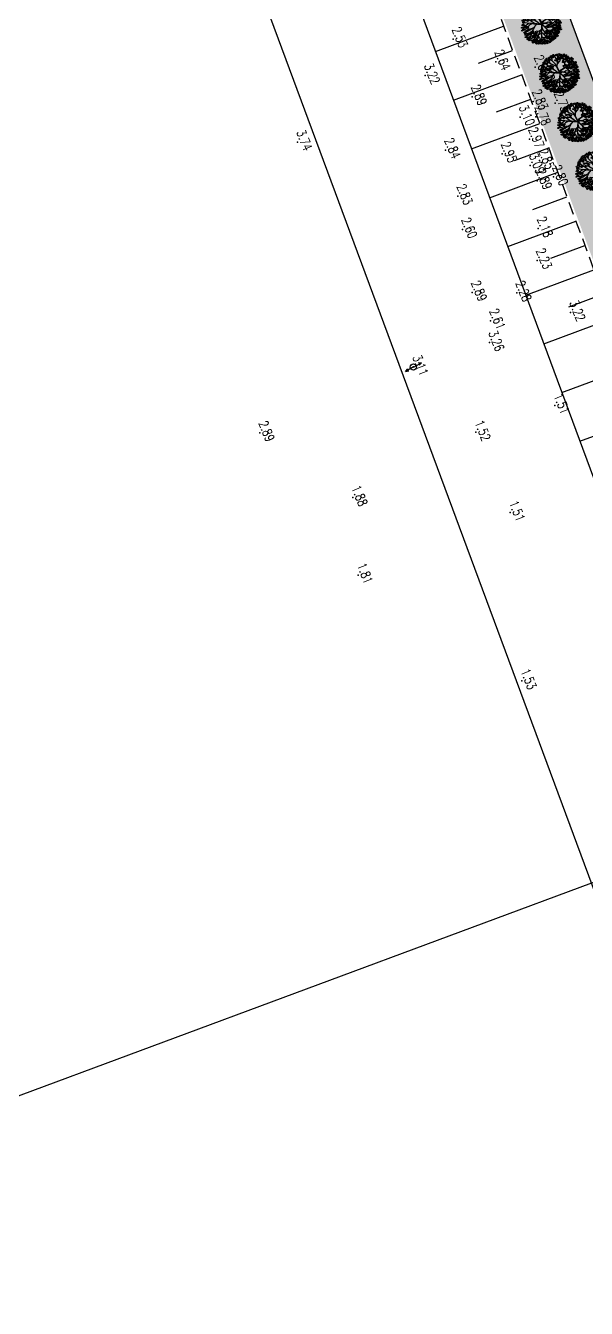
# Model space of a CAD drawing. Header units: millimetres. Extents: x 405522 to 410309, y 2303080 to 2310223.
# Drawn here: x 406852 to 406960, y 2306198.2 to 2306444.9 of the extents above; entities that cross this region are included whole.
import ezdxf
from ezdxf.enums import TextEntityAlignment as Align
from ezdxf.xclip import XClip

# ---------------------------------------------------------------- set-up
doc = ezdxf.new("R2010")
doc.units = ezdxf.units.MM
doc.header["$LTSCALE"] = 10
doc.header["$MEASUREMENT"] = 0
doc.header["$XCLIPFRAME"] = 0
doc.linetypes.add('HIDDEN', pattern=[0.375, 0.25, -0.125])
doc.layers.get('Defpoints').update_dxf_attribs({"linetype": 'CONTINUOUS'})
for name, color, linetype in [('10', 3, 'CONTINUOUS'), ('caodo', 7, 'CONTINUOUS'), ('Cay', 86, 'CONTINUOUS'), ('CAYCO', 86, 'CONTINUOUS'), ('co', 84, 'CONTINUOUS'), ('DIM', 4, 'CONTINUOUS'), ('Hatch', 8, 'CONTINUOUS'), ('Main', 3, 'CONTINUOUS'), ('mois', 3, 'CONTINUOUS'), ('Other', 9, 'CONTINUOUS')]:
    doc.layers.add(name, color=color, linetype=linetype)
doc.styles.add('Dien', font='simplex.shx', dxfattribs={"width": 0.75})
doc.styles.add('TextH', font='vntimeh.shx', dxfattribs={"width": 0.75})
doc.styles.add('txt', font='romans.shx', dxfattribs={"height": 0.2})
doc.dimstyles.new('D2', dxfattribs={"dimscale": 2, "dimtxt": 1.8, "dimasz": 1.5, "dimexe": 1.5, "dimexo": 2, "dimgap": 1, "dimtad": 1, "dimdec": 1, "dimdsep": 46, "dimtxsty": 'TextH', "dimcen": 2.5, "dimclrd": 4, "dimclre": 4, "dimclrt": 7, "dimadec": 1, "dimazin": 2, "dimtfac": 1, "dimtdec": 1, "dimtmove": 1, "dimatfit": 0, "dimfxl": 0.25, "dimtolj": 1, "dimtzin": 0, "dimlwd": -1, "dimlwe": -1, "dimarcsym": 0})
doc.dimstyles.new('D6.7', dxfattribs={"dimscale": 6.7, "dimtxt": 1.5, "dimasz": 2, "dimexe": 1.5, "dimexo": 0.5, "dimgap": 1, "dimtad": 1, "dimdec": 0, "dimdsep": 46, "dimtxsty": 'Dien', "dimcen": 1, "dimclrd": 256, "dimclre": 256, "dimclrt": 7, "dimaunit": 1, "dimadec": 3, "dimazin": 0, "dimtfac": 1, "dimtdec": 0, "dimtmove": 1, "dimatfit": 0, "dimfxl": 1, "dimtolj": 1, "dimtzin": 0, "dimlwe": -1, "dimarcsym": 0})
pattern_1 = [(21.91894, (407717.7514, 2306586.61675), (0.392033, 0.91995117), [0.1875, -1.2267136]), (336.91894, (407717.7514, 2306586.6167), (0.392033, 0.9199512), [0.1875, -0.8125]), (66.91894, (407717.7514, 2306586.6167), (-0.9199512, 0.392033), [0.1875, -0.8125])]

# ---------------------------------------------------------------- blocks, each defined once
blk = doc.blocks.new('*D26')
at = {"layer": 'Defpoints', "color": 0, "linetype": 'Continuous'}
for p in [(406742.66, 2306987.54), (407088.98, 2306054.36), (407050.04, 2306039.91)]:
    blk.add_point(p, dxfattribs=at)
at = {"layer": 'DIM'}
for p, q in [((406739.52, 2306986.38), (406694.3, 2306969.59)), ((407085.84, 2306053.2), (407040.61, 2306036.41))]:
    blk.add_line(p, q, dxfattribs=at)
at = {"layer": 'DIM', "linetype": 'Continuous', "lineweight": -2}
blk.add_line((406708.38, 2306960.53), (407045.37, 2306052.47), dxfattribs=at)
at = {"layer": 'DIM', "linetype": 'Continuous'}
for points in [[(406710.47, 2306961.3), (406706.29, 2306959.75), (406703.72, 2306973.09)], [(407047.47, 2306053.25), (407043.28, 2306051.7), (407050.04, 2306039.91)]]:
    blk.add_solid(points, dxfattribs=at)
at = {"layer": 'DIM', "color": 7, "linetype": 'Continuous', "insert": (406887.87, 2306510.58), "char_height": 10.05, "attachment_point": 5, "rotation": 290.3607, "style": 'Dien'}
blk.add_mtext('\\A1;995', dxfattribs=at)
blk = doc.blocks.new('43')
at = {"layer": 'CAYCO', "color": 98}
for points in [[(-2.55, 3.65), (-3.24, 3.66), (-3.68, 4.06)], [(-3.27, 3.66), (-3.18, 4.06), (-3.23, 4.39)], [(-2.64, 4.16), (-3.16, 4.5)], [(0.04, -0.02), (-0.86, 0.37), (-2.64, 3.15), (-2.7, 5.04)], [(-1.77, 3.52), (-2.58, 4.67), (-2.63, 4.75)], [(-1.87, 2.02), (-1.76, 2.46), (-1.81, 3.95), (-2.01, 4.53), (-2.16, 5.15)], [(-1.2, 4.66), (-1.86, 4.94), (-2.03, 5.12)], [(0.42, 4.1), (-1.21, 4.7), (-1.68, 5.39)], [(-0.67, 4.45), (-0.52, 5.24), (-0.7, 5.57)], [(-0.13, 4.34), (-0.66, 4.14)], [(1.16, 1.16), (0.75, 3.27), (-0.35, 5.71)], [(-0.05, -0.04), (2.4, 2.26), (2.32, 4.25), (1.64, 5.8)], [(2.3, 4.23), (1.65, 4.57), (1.19, 4.93), (0.32, 5.38), (0.29, 5.53)], [(0.88, 2.85), (1.11, 3.69), (1.09, 4.44), (0.91, 5.18), (0.88, 5.42)], [(1.44, 4.8), (1.38, 5.29), (1.18, 5.59)], [(2.1, 4.65), (2.44, 5.05)], [(2.36, 2.86), (3.27, 4.48), (3.54, 4.71)], [(2.56, 3.22), (4.46, 3.93)], [(3.17, 4.26), (2.81, 4.95)], [(3.06, 3.95), (3.48, 4.14), (3.77, 4.24)], [(-4.46, -0.65), (-4.68, -0.63), (-5.74, 0.23)], [(-2.63, 1.53), (-4.36, 1.12), (-5.66, 0.7)], [(-4.56, 0.55), (-4.93, 0.4), (-5.65, 0.38)], [(-2.77, -0.76), (-3.58, 0.01), (-4.2, 0.23), (-4.88, 0.85), (-5.45, 1.28)], [(-4.51, 1.76), (-4.85, 1.64), (-5.28, 1.6)], [(-4.83, 1.65), (-5.19, 2)], [(-4.03, 1.2), (-4.47, 1.74), (-4.9, 1.97), (-5.07, 2.28)], [(-4.04, 2.28), (-4.29, 2.16), (-4.66, 2.28), (-5, 2.39)], [(-0.01, 0), (-2.64, -1.37), (-4.76, -3.4)], [(-1.36, 1.16), (-3.41, 1.75), (-4.58, 2.87)], [(-2.91, 3.09), (-3.35, 3.07), (-4.07, 3.21), (-4.52, 3.35)], [(-3.86, 2.86), (-4.39, 3.1)], [(-3.68, 2.12), (-3.69, 2.68), (-4.13, 3.2), (-4.33, 3.37)], [(-2.17, 2.46), (-3.54, 3.53), (-4.32, 3.84)], [(-1.76, 2.51), (-1.47, 2.76)], [(-1.63, 1.54), (-1.46, 2.01)], [(-0.23, 1.03), (-0.65, 1.92), (-0.6, 2.43)], [(0.02, 0.04), (-0.29, 0.72), (-0.16, 1.36), (0.01, 1.98), (-0.03, 2.47)], [(-0.01, 0), (2.83, -0.34), (4.73, -4)], [(0.92, 2.37), (0.43, 3.22)], [(0.67, 0.64), (0.75, 1.15), (0.56, 1.35), (0.55, 1.53)], [(0.9, -0.11), (1.77, 0.22), (2.04, 0.57), (2.56, 1.26)], [(1.28, 1.22), (1.91, 1.54)], [(1.81, 1.8), (1.9, 2.79), (1.85, 3.14)], [(1.95, 1.85), (2.84, 2.3)], [(2.3, -0.28), (2.94, 0.44), (3.77, 1.14), (4.95, 3.12)], [(3.63, 1.42), (3.1, 1.51)], [(3.49, 3.61), (4.83, 3.5)], [(3.65, 0.99), (3.53, 1.99), (3.88, 2.64), (4.25, 3.42), (4.49, 3.73)], [(3.63, -0.2), (5.26, 1.25), (5.9, 1.51)], [(3.91, 1.17), (4.26, 1.47)], [(3.96, 2.69), (4.48, 2.88), (4.81, 3.21), (4.82, 3.28)], [(3.98, 0.07), (4.06, 0.27), (4.06, 0.58), (4.09, 0.89)], [(4.27, 2.05), (4.9, 2.29), (5.28, 2.54)], [(4.49, 0.53), (5.26, 0.69), (5.85, 0.61), (5.99, 0.68)], [(4.86, 0.94), (4.98, 1.22), (5.08, 1.71), (5.47, 2.18)], [(-1.58, -0.81), (-3.4, -0.75), (-5.77, -0.53)], [(-5.12, -0.62), (-5.42, -0.79), (-5.61, -0.93)], [(-4.75, -1.34), (-5.1, -1.46), (-5.36, -1.55), (-5.46, -1.67)], [(-4.92, -2.07), (-5.37, -1.9)], [(-3.87, -0.71), (-4.85, -1.41), (-5.11, -2.38)], [(-3.69, -2.37), (-4.15, -2.29), (-4.43, -2.42), (-5.1, -2.62)], [(-4.46, -0.65), (-4.68, -0.63)], [(-2.92, -2.94), (-3.34, -3.01), (-3.71, -3.16), (-4.23, -3.35), (-4.55, -3.49)], [(-3.81, -3.15), (-3.87, -3.42), (-3.9, -3.68), (-4.06, -3.93)], [(-1.99, -1.03), (-2.87, -2.93), (-3.82, -4.37)], [(-3.16, -3.37), (-3.13, -3.64), (-3.07, -4.01), (-3.17, -4.5), (-3.23, -4.89)], [(-0.19, -2.32), (-1.12, -3.51), (-2.43, -5.54)], [(-0.81, -1.64), (-1.6, -2.29), (-2.03, -2.57)], [(-0.04, -0.65), (-0.64, -1.37), (-1.29, -2.39), (-1.28, -3)], [(0.01, 0), (-0.47, -6.08)], [(-0.2, -2.73), (0.07, -3.56), (0.28, -3.83), (0.68, -4.28), (0.7, -4.81)], [(-0.13, -1.52), (1.21, -2.75), (2.78, -5.48)], [(0.44, -2.05), (1.57, -2.69), (2.5, -3.28), (3.09, -3.92), (3.8, -4.87)], [(1.16, -2.71), (1.41, -3.31), (1.45, -3.77)], [(1.74, -0.26), (2.15, -0.77), (2.24, -1.42), (2.16, -1.66), (2.31, -2.16), (3.34, -2.7)], [(1.98, -3.86), (1.76, -5.02), (1.87, -5.9)], [(1.83, -2.82), (2.15, -2.67), (2.5, -2.79), (2.7, -3.14)], [(2.09, -0.67), (3.26, -1.18)], [(2.2, -3.1), (2.48, -3.6), (2.73, -4.23), (2.83, -4.51), (2.89, -5.16), (2.95, -5.27)], [(2.28, -1.36), (2.43, -1.53), (2.83, -1.61), (3.02, -1.64), (3.26, -1.89), (3.3, -1.86)], [(2.56, -0.3), (6.08, -0.05)], [(2.65, -1.63), (2.62, -1.92), (2.76, -2.06)], [(2.75, -3.28), (3.22, -3.42), (3.44, -3.42)], [(2.77, -2.42), (2.82, -2.82), (2.83, -2.99)], [(3.27, -1.19), (4.36, -1.67), (5.76, -1.23)], [(3.45, -1.21), (3.96, -1.01)], [(3.65, -1.91), (4.07, -2.02)], [(3.75, -1.11), (4.04, -0.81), (4.44, -0.68), (4.76, -0.71)], [(3.83, -3.49), (4.19, -3.68), (4.36, -3.95), (4.53, -4.16)], [(3.84, -2.41), (3.87, -4.2), (4.06, -4.67)], [(4.34, -1.58), (5.45, -2.82)], [(4.6, -0.19), (4.95, -0.45), (5.38, -0.57), (5.85, -0.83)], [(4.77, -1.94), (4.78, -2.6), (5.01, -3.17)], [(4.94, -2.21), (5.17, -2.16), (5.66, -2.1), (5.74, -2.17)], [(-3.06, -4.19), (-2.87, -4.46), (-2.71, -4.83), (-2.74, -5.12)], [(-1.73, -4.49), (-2.64, -5.12)], [(-1.27, -4.82), (-1.49, -5.09), (-1.64, -5.38), (-1.8, -5.61)], [(-1.48, -4.09), (-1.31, -4.55), (-1.08, -5.34), (-1.15, -5.83)], [(-1.05, -5.33), (-0.79, -5.49), (-0.59, -5.82), (-0.54, -6.02)], [(-0.29, -4.01), (0.48, -5.13), (1.02, -6.1)], [(0.5, -5.02), (0.31, -5.38), (0.38, -5.67), (0.31, -5.88)], [(0.68, -5.48), (1.25, -5.62), (1.41, -5.92)], [(1.8, -4.92), (1.58, -5.32), (1.61, -5.81), (1.67, -5.96)], [(1.84, -4.57), (2.05, -4.8), (2.26, -5.15), (2.36, -5.54)], [(2.77, -4.4), (3.29, -4.62), (3.38, -4.98)], [(3.25, -4.16), (3.33, -4.52), (3.3, -4.9)]]:
    blk.add_lwpolyline(points, dxfattribs=at)
for points in [[(-2.61, -1.35), (-0.25, -0.04, 0.639731), (-0.25, 0.04, -0.028149), (-0.87, 0.31), (-2.1, 2.27)], [(-2.1, 2.27), (-0.83, 0.4), (-0.1, 0.11, 1.16279), (-0.09, 0.17), (-0.31, 0.64), (-0.24, 1.06)], [(-0.23, 1.03), (-0.27, 0.73), (0, 0.17, 0.55359), (0.09, 0.16), (1.96, 1.86), (0.14, 0.09, 0.626939), (0.16, 0.03), (2.61, -0.3)], [(-0.19, -2.54), (-0.05, -0.15, 0.782514), (-0.12, -0.13), (-2.59, -1.33)], [(-0.19, -2.62), (0.07, -0.16, -0.463396), (0.16, -0.1), (2.81, -0.31)]]:
    blk.add_lwpolyline(points, format="xyb", dxfattribs=at)
for centre, radius in [((-4.16, 3.98), 0.144), ((-3.56, 3.72), 0.215), ((-3.3, 4.11), 0.144), ((-3.12, 4.81), 0.215), ((-3.07, 4.37), 0.215), ((-2.67, 4.61), 0.215), ((-2.37, 3.83), 0.144), ((-2.22, 4.98), 0.215), ((-1.72, 5.28), 0.215), ((-1.62, 4.14), 0.144), ((-1.48, 4.47), 0.215), ((-1.06, 5.08), 0.144), ((-0.79, 4.14), 0.215), ((-0.79, 5.43), 0.215), ((-0.26, 4.88), 0.215), ((-0.3, 5.76), 0.144), ((0.2, 5.35), 0.144), ((0.21, 3.87), 0.144), ((0.3, 4.45), 0.144), ((0.4, 5.29), 0.215), ((0.64, 4.33), 0.144), ((0.66, 5.59), 0.144), ((0.73, 4.65), 0.215), ((1.12, 5.48), 0.215), ((1.34, 4.36), 0.144), ((1.66, 5.45), 0.215), ((1.62, 4.09), 0.144), ((1.7, 5.82), 0.144), ((1.94, 4.84), 0.215), ((1.99, 4.09), 0.144), ((2.53, 3.74), 0.215), ((2.49, 5.22), 0.144), ((2.6, 4.36), 0.215), ((2.74, 4.61), 0.144), ((2.84, 4.86), 0.215), ((3.07, 3.79), 0.215), ((3.46, 3.89), 0.144), ((3.86, 4.27), 0.215), ((-5.44, 0.39), 0.215), ((-5.15, 1.25), 0.215), ((-5.03, 0.46), 0.144), ((-4.54, 3.56), 0.144), ((-4.47, 2.74), 0.215), ((-4.41, 0.89), 0.215), ((-4.26, 3.22), 0.215), ((-4.17, 1.64), 0.144), ((-4.11, 3.59), 0.144), ((-3.81, 2.08), 0.215), ((-3.68, 1.06), 0.144), ((-3.61, 2.85), 0.144), ((-3.33, 2.48), 0.215), ((-3.29, 0.93), 0.144), ((-2.88, 2.81), 0.144), ((-2.36, 3.65), 0.215), ((-2.38, 1.74), 0.144), ((-2.28, 2.88), 0.215), ((-2.31, 2.16), 0.144), ((-2.09, 1.14), 0.144), ((-2.02, 1.87), 0.144), ((-1.71, 3.38), 0.144), ((-1.52, 3), 0.215), ((-1.43, 2.19), 0.215), ((-1.39, 3.63), 0.144), ((-1.22, 3.27), 0.144), ((-1.12, 2.4), 0.144), ((-0.52, 2.7), 0.215), ((-0.32, 3.54), 0.144), ((-0.24, 3.17), 0.144), ((0.01, 2.62), 0.215), ((0, 0), 0.0638), ((0.21, 2.14), 0.144), ((0.35, 3.42), 0.215), ((0.46, 1.91), 0.144), ((0.56, 2.24), 0.144), ((0.72, 1.75), 0.215), ((1.35, 3.58), 0.215), ((1.72, 3.21), 0.144), ((1.84, 3.58), 0.144), ((1.98, 3.17), 0.144), ((2.1, 1.4), 0.215), ((2.13, 2.7), 0.144), ((2.33, 1.66), 0.144), ((2.7, 0.98), 0.215), ((2.68, 1.34), 0.144), ((2.78, 1.92), 0.144), ((2.86, 2.52), 0.215), ((2.87, 1.6), 0.144), ((2.96, 2.22), 0.144), ((3.01, 1.39), 0.144), ((3.18, 2.77), 0.215), ((3.34, 2.36), 0.144), ((3.76, 3.1), 0.215), ((3.74, 1.36), 0.144), ((3.97, 1.98), 0.144), ((4.08, 1), 0.215), ((4.11, 3.29), 0.144), ((4.31, 2.68), 0.215), ((4.36, 1.53), 0.215), ((4.63, 3.42), 0.215), ((5.16, 1.65), 0.215), ((5.41, 1.1), 0.144), ((5.49, 2.2), 0.215), ((5.41, 0.36), 0.144), ((-5.46, -1.01), 0.215), ((-4.8, -2.21), 0.215), ((-4.77, -3), 0.215), ((-3.66, -0.89), 0.215), ((-2.1, -3.59), 0.215), ((-1.93, -2.23), 0.215), ((3.02, -3.85), 0.215), ((3.52, -2.69), 0.215), ((4.15, -2.18), 0.215), ((4.78, -2.56), 0.215), ((4.97, -3.19), 0.215), ((5.02, -0.76), 0.215), ((5.09, -1.63), 0.215), ((5.32, -0.96), 0.144), ((5.56, -2.05), 0.215), ((5.8, -0.7), 0.215), ((5.84, -1.77), 0.215), ((-3.62, -4.48), 0.215), ((-2.72, -4.89), 0.144), ((-1.77, -5.41), 0.215), ((-0.05, -5.64), 0.144), ((0.82, -4.2), 0.144), ((1.39, -4.28), 0.144), ((3.27, -4.58), 0.215)]:
    blk.add_circle(centre, radius, dxfattribs=at)
at = {"layer": 'CAYCO', "color": 50}
for centre, radius in [((3.62, 4.78), 0.144), ((4.41, 3.92), 0.144), ((-5.67, -0.13), 0.215), ((-5.6, 1.41), 0.144), ((-5.31, 2.01), 0.144), ((-4.9, 2.14), 0.215), ((-4.92, 2.49), 0.144), ((-4.45, 0.13), 0.144), ((4.85, 0.28), 0.144), ((4.99, 2.97), 0.215), ((5.21, 2.59), 0.215), ((5.78, 0.12), 0.215), ((5.81, 1.48), 0.215), ((5.88, 0.75), 0.215), ((5.95, -0.13), 0.215), ((-5.44, -1.94), 0.215), ((-5.09, -2.67), 0.215), ((-4.73, -0.18), 0.144), ((-4.57, -3.47), 0.144), ((-4.39, -4.02), 0.144), ((-4.24, -0.34), 0.215), ((-3.85, -3.34), 0.215), ((-3.87, -1.39), 0.144), ((-2.79, -4.01), 0.215), ((-2.21, -2.83), 0.215), ((-1.35, -3.16), 0.215), ((1.63, -3.9), 0.215), ((2.73, -3.24), 0.215), ((2.76, -2.13), 0.144), ((3.28, -1.95), 0.215), ((3.65, -3.54), 0.144), ((4.06, -1.23), 0.215), ((4.26, -4.1), 0.215), ((4.78, -3.98), 0.215), ((5.54, -2.82), 0.215), ((5.65, -1.31), 0.144), ((5.84, -1.16), 0.215), ((-4.09, -4.26), 0.215), ((-3.18, -4.9), 0.215), ((-2.66, -5.23), 0.144), ((-2.32, -5.49), 0.144), ((-1.19, -5.85), 0.215), ((-1.12, -4.39), 0.215), ((-0.74, -5.52), 0.215), ((0.16, -5.92), 0.215), ((0.74, -4.78), 0.144), ((0.9, -5.13), 0.144), ((0.97, -6.15), 0.144), ((1.1, -4.8), 0.144), ((1.59, -5.69), 0.215), ((1.85, -6.09), 0.144), ((2.49, -5.38), 0.215), ((3.16, -5.21), 0.144), ((3.88, -5.11), 0.144), ((4.06, -4.47), 0.215), ((4.53, -4.51), 0.144)]:
    blk.add_circle(centre, radius, dxfattribs=at)
blk = doc.blocks.new('20')
at = {"layer": 'caodo', "color": 8, "linetype": 'Continuous'}
for p in [(-673.21, -866.16, 0.21), (-665, -870.52, 0.32), (-678.58, -873.16, 0.9), (-657.39, -871.56, 0.34), (-655.98, -873.73, -0.23), (-669.53, -877.26, 0.57), (-657.76, -878.16, 0.51), (-653.54, -878.5, 0.41), (-660.31, -881.16, 0.78), (-657.26, -881.1, 0.46), (-658.5, -885.44, 0.65), (-703.17, -885.97, 1.42), (-674.64, -887.51, 0.52), (-663.75, -888.25, 0.63), (-658.37, -890.46, 0.77), (-656.54, -889.53, 0.53), (-653.89, -892.69, 0.48), (-656.99, -893.42, 0.57), (-672.29, -896.38, 0.51), (-671.4, -902.81, 0.28), (-656.83, -902.63, -0.14), (-657.01, -908.74, -0.09), (-669.51, -914.93, 0.57), (-660.95, -914.98, -0.04), (-666, -920.34, 0.29), (-650.57, -918.76, 0.9), (-666.2, -924.55, 0.94), (-680.8, -929.24, 0.79), (-653.62, -936.64, -0.81), (-710.43, -941.93, 0.57), (-668.83, -941.8, -0.8), (-692.53, -954.36, -0.44), (-662.21, -957.27, -0.81), (-691.49, -969.27, -0.51), (-659.97, -989.61, -0.79)]:
    blk.add_point(p, dxfattribs=at)
at = {"layer": 'caodo', "color": 8, "linetype": 'Continuous', "style": 'txt', "width": 0.75}
for s, p in [('2.53', (-672.71, -866.16, 0.21)), ('2.64', (-664.5, -870.52, 0.32)), ('3.22', (-678.08, -873.16, 0.9)), ('2.66', (-656.89, -871.56, 0.34)), ('2.09', (-655.48, -873.73, -0.23)), ('2.89', (-669.03, -877.26, 0.57)), ('2.83', (-657.26, -878.16, 0.51)), ('2.73', (-653.04, -878.5, 0.41)), ('3.10', (-659.81, -881.16, 0.78)), ('2.78', (-656.76, -881.1, 0.46)), ('2.97', (-658, -885.44, 0.65)), ('3.74', (-702.67, -885.97, 1.42)), ('2.84', (-674.14, -887.51, 0.52)), ('2.95', (-663.25, -888.25, 0.63)), ('3.09', (-657.87, -890.46, 0.77)), ('2.85', (-656.04, -889.53, 0.53)), ('2.80', (-653.39, -892.69, 0.48)), ('2.89', (-656.49, -893.42, 0.57)), ('2.83', (-671.79, -896.38, 0.51)), ('2.60', (-670.9, -902.81, 0.28)), ('2.18', (-656.33, -902.63, -0.14)), ('2.23', (-656.51, -908.74, -0.09)), ('2.89', (-669.01, -914.93, 0.57)), ('2.28', (-660.45, -914.98, -0.04)), ('3.22', (-650.07, -918.76, 0.9)), ('2.61', (-665.5, -920.34, 0.29)), ('3.26', (-665.7, -924.55, 0.94)), ('3.11', (-680.3, -929.24, 0.79)), ('1.51', (-653.12, -936.64, -0.81)), ('2.89', (-709.93, -941.93, 0.57)), ('1.52', (-668.33, -941.8, -0.8)), ('1.88', (-692.03, -954.36, -0.44)), ('1.51', (-661.71, -957.27, -0.81)), ('1.81', (-690.99, -969.27, -0.51)), ('1.53', (-659.47, -989.61, -0.79))]:
    blk.add_text(s, height=1.8, rotation=292, dxfattribs=at).set_placement(p, align=Align.CENTER)
blk = doc.blocks.new('*D52')
at = {"layer": 'Defpoints', "color": 0, "linetype": 'Continuous'}
for p in [(406999.91, 2306294.38), (406820.97, 2306227.97), (407088.98, 2306054.36)]:
    blk.add_point(p, dxfattribs=at)
at = {"layer": 'Hatch', "color": 4, "linetype": 'Continuous'}
for p, q in [((406996.16, 2306292.99), (406818.15, 2306226.93)), ((406909, 2305990.77), (406822.01, 2306225.16)), ((407085.23, 2306052.97), (406907.23, 2305986.91))]:
    blk.add_line(p, q, dxfattribs=at)
for points in [[(406822.48, 2306225.34), (406821.54, 2306224.99), (406820.97, 2306227.97)], [(406909.47, 2305990.94), (406908.53, 2305990.6), (406910.04, 2305987.96)]]:
    blk.add_solid(points, dxfattribs=at)
at = {"layer": 'Hatch', "color": 7, "linetype": 'Continuous', "insert": (406869.07, 2306109.29), "char_height": 3.6, "attachment_point": 5, "rotation": 290.3607, "style": 'TextH'}
blk.add_mtext('\\A1;256', dxfattribs=at)

msp = doc.modelspace()

# ---------------------------------------------------------------- hatches: boundary and pattern name
at = {"layer": 'co', "linetype": 'Continuous'}
h = msp.add_hatch(dxfattribs=at)
h.set_pattern_fill('GRASS', color=86, style=0)
h.set_pattern_definition(pattern_1)
h.paths.add_polyline_path([(406917.63, 2306688.49), (406912.03, 2306702.41), (406906.47, 2306700.17), (406912.07, 2306686.25)])
h.paths.add_polyline_path([(406935.69, 2306643.62), (406930.09, 2306657.54), (406924.52, 2306655.3), (406930.12, 2306641.38)])
h.paths.add_polyline_path([(406944.68, 2306621.28), (406939.08, 2306635.2), (406933.51, 2306632.96), (406939.11, 2306619.04)])
h.paths.add_polyline_path([(406962.78, 2306576.29), (406957.18, 2306590.2), (406951.62, 2306587.96), (406957.22, 2306574.05)])
h.paths.add_polyline_path([(406972.21, 2306552.87), (406966.61, 2306566.78), (406961.04, 2306564.54), (406966.64, 2306550.63)])
h.paths.add_polyline_path([(406980.16, 2306525.08), (406981.65, 2306521.37, 0.414214), (406983.6, 2306520.54), (406984.99, 2306521.1), (406974.45, 2306547.3), (406968.88, 2306545.06), (406970.19, 2306541.82, -0.414214), (406966.86, 2306534.01), (406949.61, 2306527.07), (406952.88, 2306518.95, 0.414214), (406954.83, 2306518.12), (406976.25, 2306526.74, -0.414214)])
h.paths.add_polyline_path([(406996.66, 2306492.1), (406986.11, 2306518.31), (406984.72, 2306517.75, 0.414214), (406983.89, 2306515.8), (406985.38, 2306512.09, -0.414214), (406983.72, 2306508.19), (406962.3, 2306499.57, 0.414214), (406961.47, 2306497.62), (406964.73, 2306489.5), (406981.98, 2306496.44, -0.414214), (406989.78, 2306493.11), (406991.09, 2306489.86)])
h.paths.add_polyline_path([(407008.43, 2306462.83), (406998.9, 2306486.54), (406993.33, 2306484.3), (407002.87, 2306460.59)])
h.paths.add_polyline_path([(407042.01, 2306379.39), (407032.33, 2306403.46), (407026.76, 2306401.22), (407036.45, 2306377.15)])
h = msp.add_hatch(dxfattribs=at)
h.set_pattern_fill('GRASS', color=86, style=0)
h.set_pattern_definition(pattern_1)
h.paths.add_polyline_path([(406991.33, 2306553.56), (406958.56, 2306635), (406953, 2306632.76), (406985.77, 2306551.32)])
h.paths.add_polyline_path([(407005.2, 2306528.69, -0.371674), (407012.15, 2306545.01), (407009.65, 2306551.23), (407000.26, 2306547.45, -0.414214), (406992.45, 2306550.78), (406986.89, 2306548.54), (406996.31, 2306525.11)])
h.paths.add_polyline_path([(407012.05, 2306502.07, -0.414214), (407015.38, 2306509.88), (407024.77, 2306513.66), (407022.27, 2306519.88, -0.371674), (407005.94, 2306526.83), (406997.06, 2306523.26), (407006.48, 2306499.83)])
h.paths.add_polyline_path([(407026.61, 2306465.89), (407019.89, 2306482.59), (407013.17, 2306499.29), (407007.6, 2306497.05), (407021.04, 2306463.65)])
h.paths.add_polyline_path([(407061.14, 2306380.08), (407054.42, 2306396.77), (407047.7, 2306413.47), (407042.13, 2306411.23), (407055.57, 2306377.84)])
h = msp.add_hatch(dxfattribs=at)
h.set_pattern_fill('GRASS', color=86, style=0)
h.set_pattern_definition(pattern_1)
h.paths.add_polyline_path([(407003.49, 2306312.25, 0.40627), (407005.19, 2306316.08), (407000.12, 2306329.74, -0.40627), (407001.81, 2306333.57), (407038.36, 2306348.28, 0.414214), (407046.68, 2306367.79), (407044.25, 2306373.82), (407038.69, 2306371.58), (407039.99, 2306368.33, -0.414214), (407036.67, 2306360.53), (406997.78, 2306344.88, -0.422202), (406993.85, 2306346.62), (406944.95, 2306478.39, -0.40627), (406946.64, 2306482.22), (406932.8, 2306476.65), (406991.62, 2306318.15), (406994.49, 2306319.3), (406998.18, 2306310.12), (406998.37, 2306310.19)])

# ---------------------------------------------------------------- linework, layer by layer
at = {"layer": '10', "color": 2}
for p, q in [((406926.71, 2306379.22, 2.6), (406928.3, 2306380.07, 2.6)), ((406928.3, 2306380.07, 2.6), (406927.63, 2306379.96, 2.6)), ((406928.3, 2306380.07, 2.6), (406927.83, 2306379.59, 2.6)), ((406926.76, 2306379.25, 2.6), (406925.17, 2306378.4, 2.6)), ((406925.17, 2306378.4, 2.6), (406925.64, 2306378.89, 2.6)), ((406925.17, 2306378.4, 2.6), (406925.84, 2306378.52, 2.6))]:
    msp.add_line(p, q, dxfattribs=at)
msp.add_circle((406926.71, 2306379.22, 2.6), 0.6, dxfattribs=at)
at = {"layer": 'Main', "flags": 128}
msp.add_lwpolyline([(407018.91, 2306710.71), (406883.8, 2307046.49, 0.414213), (406868.19, 2307053.14), (406735.63, 2306999.8, 0.40627), (406728.86, 2306984.5), (406983.02, 2306299.64)], format="xyb", dxfattribs=at)
at = {"layer": 'mois', "color": 6, "linetype": 'HIDDEN'}
msp.add_lwpolyline([(406742.66, 2306987.54), (407088.98, 2306054.36), (408088.11, 2306456.46), (407716.71, 2307379.48)], close=True, dxfattribs=at)
at = {"layer": 'Other', "color": 152, "linetype": 'Continuous'}
msp.add_line((406944.95, 2306478.39), (406993.85, 2306346.62), dxfattribs=at)
at = {"layer": 'Other', "color": 8, "flags": 128}
for points in [[(406930.95, 2306439.94), (406944.08, 2306444.81)], [(406939.26, 2306437.69), (406945.82, 2306440.12)], [(406934.43, 2306430.57), (406947.56, 2306435.44)], [(406942.73, 2306428.31), (406949.3, 2306430.75)], [(406937.91, 2306421.19), (406951.04, 2306426.06)], [(406946.21, 2306418.94), (406952.78, 2306421.37)], [(406941.39, 2306411.81), (406954.52, 2306416.69)], [(406949.69, 2306409.56), (406956.26, 2306412)], [(406944.87, 2306402.44), (406958, 2306407.31)], [(406953.17, 2306400.19), (406959.74, 2306402.62)], [(406948.35, 2306393.06), (406961.47, 2306397.94)], [(406956.65, 2306390.81), (406963.21, 2306393.25)], [(406951.83, 2306383.69), (406964.95, 2306388.56)], [(406955.31, 2306374.31), (406968.43, 2306379.18)], [(406958.79, 2306364.94), (406971.91, 2306369.81)]]:
    msp.add_lwpolyline(points, dxfattribs=at)

# ---------------------------------------------------------------- block references
at = {"layer": 'caodo', "linetype": 'Continuous'}
ref = msp.add_blockref('20', (407607.56, 2307308.49, 2.32), dxfattribs=at)
XClip(ref).set_block_clipping_path([(-1349.6056714252, -661.9058657554), (-160.2432635269, -789.0626177704), (-158.37, -682.7400000002), (-152.5537012776, -565.1435954412), (-154.4567852021, -515.7710593813), (-164.5656294519, -479.7079773764), (-169.8483049072, -457.4688106682), (-166.8279659872, -442.0162156662), (-126.7827336918, -389.4443280851), (-106.0518872158, -361.8542004311), (-63.7794437606, -462.4105278351), (-33.4664476524, -538.7088304474), (-26.8309580461, -536.6440252331), (-14.1947287806, -530.290072049), (2.8735610212, -522.7809317391), (21.7790860042, -516.4300709004), (33.4963699727, -516.3916891841), (41.8323397201, -526.5245847343), (49.3870018656, -538.8965703272), (57.5814736318, -547.8425059784), (240.790552864, -478.5933098081), (312.7168333768, -453.5233669193), (469.9752955258, -835.1642690971), (381.01757411, -875.9365015272), (340.0535600581, -891.0018749475), (281.9833174138, -920.0360526661), (270.299792853, -925.8934261841), (259.6497187838, -926.485182072), (238.1363249943, -935.8876169724), (231.3903178959, -941.3565830942), (234.2801903864, -952.6351198461), (233.349513785, -963.7375780144), (228.571532146, -974.9643217223), (217.3702047821, -983.9257580563), (203.9138266848, -988.0474594873), (188.6712767056, -983.9718116582), (177.3884057824, -980.8930276111), (171.5204358988, -984.3872820092), (-73.6457281185, -1086.5773775354), (-160.7232604475, -789.403599048), (-175.8663177838, -787.8968891632), (-1242.6150691518, -731.5018647434), (-1048.644501777, -1275.3187000523), (-581.3011768161, -1893.663355621), (45.2581508098, -1711.1176481554), (672.5305126871, -1468.6534206932), (1174.4624007965, -665.2848953921), (720.1397881705, 463.7992460099), (-44.8650585066, 588.3045099438), (-757.8349164568, 52.9536143756)])
at = {"layer": 'Cay', "extrusion": (-0.003739, 0.008032, 0.999961), "xscale": 0.6299834711569431, "yscale": 0.6299834711211734, "zscale": 0.6299834712193653, "rotation": 271.1546224722211}
for p in [(406948.63, 2306383.02, 17003.53), (406952.11, 2306373.65, 17003.44), (406955.59, 2306364.27, 17003.36), (406959.07, 2306354.9, 17003.27)]:
    msp.add_blockref('43', p, dxfattribs=at)

# ---------------------------------------------------------------- dimensions: what is measured, and where the dimension line sits
at = {"layer": 'DIM', "linetype": 'Continuous'}
dim = msp.add_linear_dim(base=(407050.04, 2306039.91), p1=(406742.66, 2306987.54), p2=(407088.98, 2306054.36), angle=290.3607, dimstyle='D6.7', dxfattribs=at)
dim.commit()
dim.dimension.update_dxf_attribs({"geometry": '*D26', "text_midpoint": (406887.87, 2306510.58)})
at = {"layer": 'Hatch', "linetype": 'Continuous'}
dim = msp.add_aligned_dim(p1=(407088.98, 2306054.36), p2=(406999.91, 2306294.38), distance=190.86, dimstyle='D2', dxfattribs=at)
dim.commit()
dim.dimension.update_dxf_attribs({"geometry": '*D52', "text_midpoint": (406869.07, 2306109.29)})

doc.saveas('drawing.dxf')
